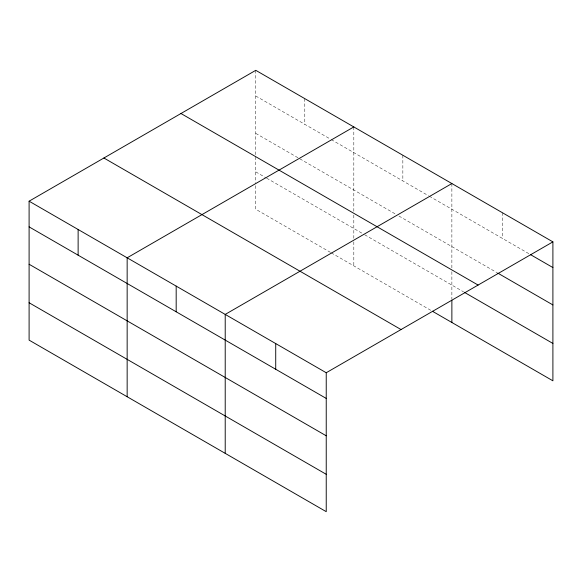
<?xml version="1.0" encoding="UTF-8"?>
<svg xmlns="http://www.w3.org/2000/svg" width="582" height="582" viewBox="0 0 582 582"><rect width="100%" height="100%" fill="white"/><g stroke="black" fill="none" stroke-linecap="round" stroke-linejoin="round"><path stroke-width="0.44" stroke-dasharray="2.91 2.18" d="M255.767 96.008L330.474 139.142M331.253 139.585L428.527 195.748M429.305 196.199L529.584 254.094M255.767 133.38L395.84 214.256M398.954 216.053L496.948 272.623M255.767 171.886L265.879 177.728M266.658 178.179L363.939 234.335M364.718 234.786L463.534 291.837M330.474 252.392L255.767 209.258L255.767 182.566M331.253 252.843L431.64 310.803M502.39 212.714L502.39 238.394M451.872 183.548L451.872 268.091M451.872 271.678L451.872 299.344M402.846 155.241L402.846 180.922M353.82 126.934L353.82 211.484M353.82 215.064L353.82 238.285M353.82 241.843L353.82 265.872M304.793 98.634L304.793 124.308M255.767 70.327L255.767 181.671"/><path stroke-width="0.87" d="M29.1 201.19L326.233 372.742L326.233 511.673L29.1 340.128L29.1 201.19L255.767 70.327L552.9 241.872L552.9 380.81L432.419 311.254M353.82 126.934L127.152 257.804L127.152 396.735M451.872 183.548L225.212 314.411L225.212 453.349M326.233 372.742L552.9 241.872M530.362 254.545L552.9 267.553M497.726 273.074L552.9 304.932M180.966 113.512L478.098 285.064M464.305 292.288L552.9 343.438M103.902 158.006L401.034 329.558M29.1 226.871L326.233 398.423M29.1 264.243L326.233 435.794M29.1 302.749L326.233 474.301M451.872 300.239L451.872 322.486M275.723 343.576L275.723 369.257M176.179 286.104L176.179 311.785M78.126 229.497L78.126 255.178"/></g></svg>
